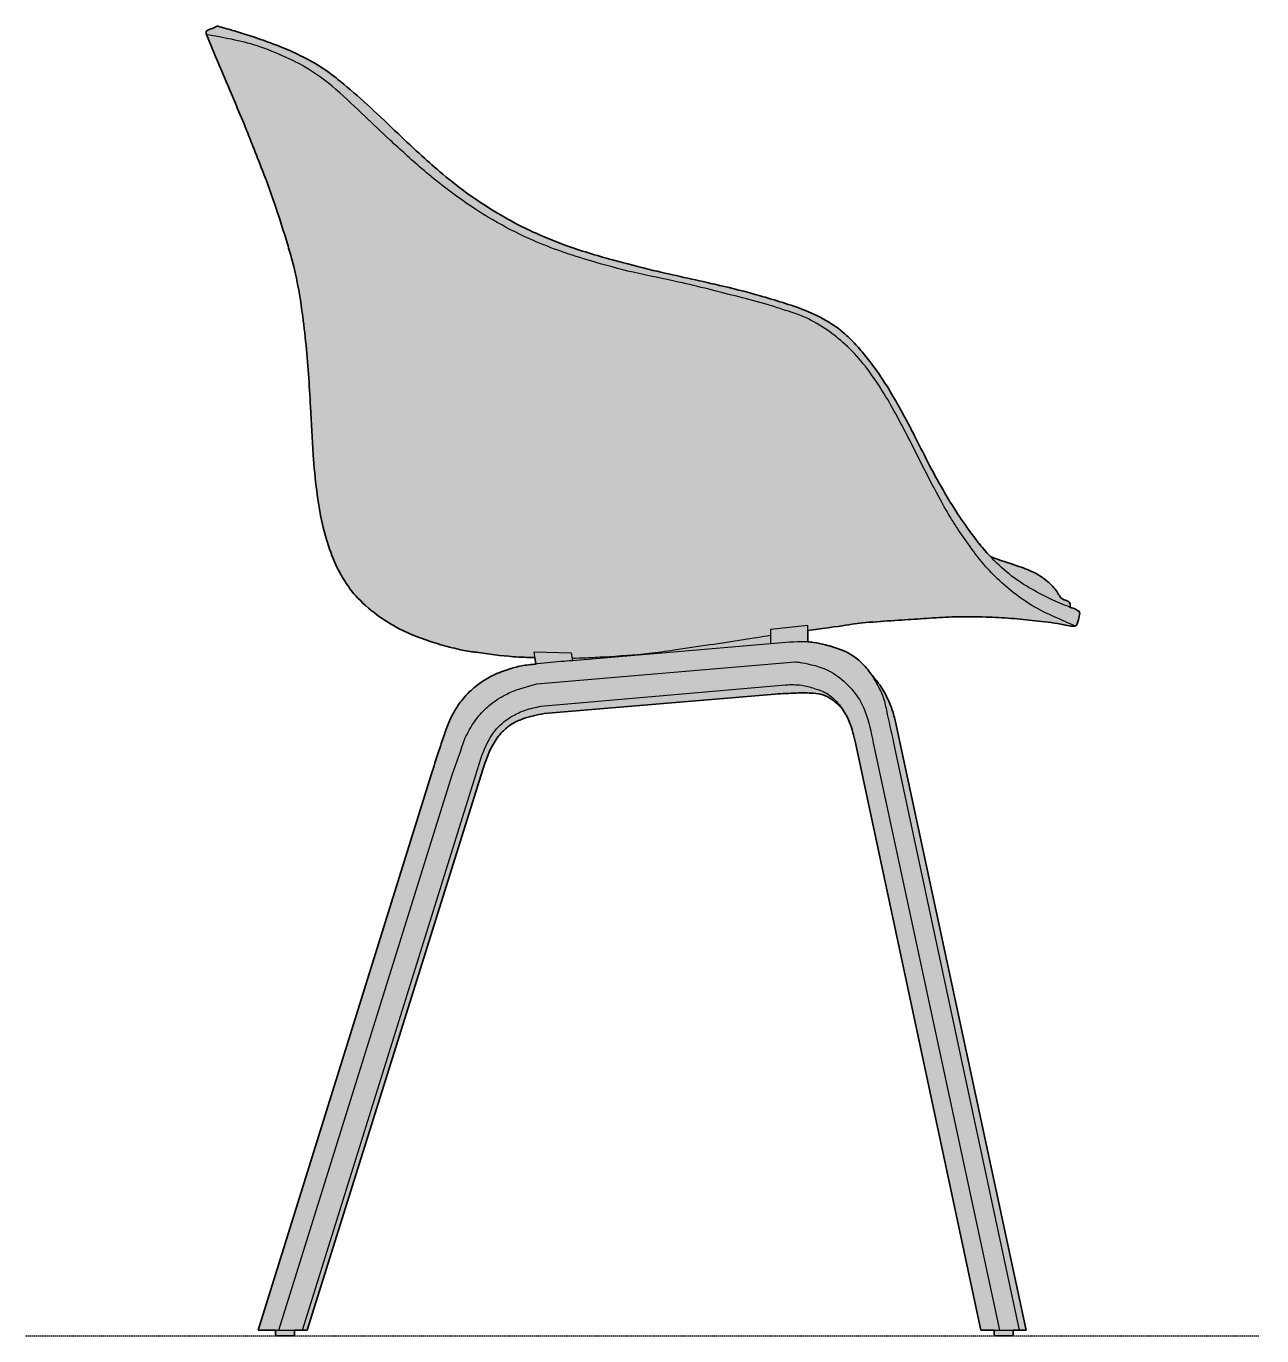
# Model space of a CAD drawing. Header units: millimetres. Extents: x 0 to 1796, y -849 to 729.
# Drawn here: x 1108 to 1796, y 0 to 729 of the extents above; entities that cross this region are included whole.
import ezdxf

# ---------------------------------------------------------------- set-up
doc = ezdxf.new("R2010")
doc.units = ezdxf.units.MM
doc.linetypes.add('Dots', pattern=[1, 0, -1])
doc.layers.add('Blocks', color=7, linetype='Continuous')
doc.layers.add('Blocks$Fill', color=7, linetype='Continuous', true_color=0xffffff)
for name, color, linetype, lineweight, true_color in [('Blocks$Inner', 7, 'Continuous', 25, 0x007f00), ('Blocks$Outline', 7, 'Continuous', 35, 0xff3f3f), ('Groud', 7, 'Dots', 25, 0x243775)]:
    doc.layers.add(name, color=color, linetype=linetype, lineweight=lineweight, true_color=true_color)

# ---------------------------------------------------------------- blocks, each defined once
blk = doc.blocks.new('AAC 222 Dining Chair Side')
at = {"layer": 'Blocks$Fill'}
blk.add_hatch(color=256, dxfattribs=at).paths.add_polyline_path([(106.72, 728.61), (106.61, 728.59), (106.5, 728.58), (106.38, 728.55), (106.27, 728.53), (106.21, 728.51), (106.15, 728.5), (106.09, 728.48), (106.02, 728.46), (105.9, 728.42), (105.78, 728.37), (105.66, 728.33), (105.54, 728.28), (105.3, 728.17), (104.58, 727.82), (104.34, 727.71), (104.14, 727.62), (103.93, 727.54), (102.28, 726.95), (102.07, 726.87), (101.87, 726.78), (101.67, 726.69), (101.57, 726.64), (101.47, 726.59), (101.37, 726.53), (101.27, 726.48), (101.18, 726.42), (101.08, 726.36), (101.01, 726.31), (100.94, 726.27), (100.88, 726.22), (100.81, 726.17), (100.75, 726.12), (100.68, 726.06), (100.62, 726.01), (100.56, 725.95), (100.53, 725.92), (100.51, 725.89), (100.48, 725.86), (100.45, 725.83), (100.43, 725.8), (100.4, 725.77), (100.38, 725.74), (100.35, 725.71), (100.33, 725.68), (100.31, 725.64), (100.29, 725.61), (100.27, 725.57), (100.25, 725.54), (100.23, 725.51), (100.21, 725.47), (100.2, 725.43), (100.19, 725.41), (100.18, 725.39), (100.17, 725.36), (100.16, 725.34), (100.16, 725.32), (100.15, 725.29), (100.14, 725.24), (100.12, 725.2), (100.11, 725.15), (100.1, 725.1), (100.1, 725.05), (100.09, 725), (100.09, 724.95), (100.08, 724.9), (100.08, 724.84), (100.08, 724.79), (100.08, 724.74), (100.08, 724.69), (100.09, 724.64), (100.09, 724.6), (100.1, 724.55), (100.1, 724.51), (100.11, 724.46), (100.12, 724.38), (100.14, 724.29), (100.16, 724.2), (100.18, 724.12), (100.2, 724.03), (100.23, 723.95), (100.27, 723.84), (100.31, 723.73), (100.4, 723.51), (102.96, 717.64), (131.43, 648.34), (135.35, 637.85), (139.04, 627.27), (145.32, 607.48), (147.97, 598.23), (148.8, 594.94), (149.58, 591.64), (150.98, 585.01), (152.18, 578.34), (153.23, 571.63), (154.44, 562.51), (155.46, 553.36), (157.02, 535.11), (159.65, 490.05), (160.48, 480.04), (161.6, 470.05), (162.58, 463.23), (163.15, 459.84), (163.78, 456.46), (164.47, 453.09), (165.24, 449.74), (166.09, 446.4), (167.02, 443.09), (168.16, 439.48), (169.41, 435.91), (170.08, 434.14), (170.79, 432.38), (171.53, 430.64), (172.3, 428.92), (173.45, 426.52), (174.67, 424.17), (175.32, 423.01), (175.98, 421.86), (176.66, 420.72), (177.37, 419.6), (178.03, 418.6), (178.7, 417.61), (179.39, 416.64), (180.11, 415.67), (180.83, 414.73), (181.58, 413.79), (182.34, 412.87), (183.13, 411.96), (184.49, 410.47), (185.89, 409.01), (187.34, 407.59), (188.83, 406.22), (190.35, 404.88), (191.91, 403.59), (193.5, 402.33), (195.12, 401.1), (196.6, 400.03), (198.09, 398.99), (199.61, 397.97), (201.15, 396.99), (202.7, 396.04), (204.28, 395.12), (205.87, 394.23), (207.48, 393.37), (209.87, 392.18), (212.29, 391.06), (214.74, 389.99), (217.21, 388.99), (219.72, 388.05), (222.24, 387.16), (227.32, 385.51), (232.77, 383.94), (238.27, 382.5), (242.56, 381.47), (244.72, 381.03), (245.81, 380.84), (246.89, 380.67), (248.62, 380.45), (250.34, 380.27), (260.73, 378.88), (265.93, 378.29), (271.14, 377.82), (277.08, 377.49), (283.02, 377.29), (283.54, 373.77), (278.51, 373.18), (276.46, 372.88), (275.44, 372.7), (274.43, 372.5), (273.51, 372.29), (272.59, 372.07), (270.77, 371.57), (268.96, 371.02), (265.51, 369.85), (263.86, 369.25), (262.24, 368.6), (261.43, 368.26), (260.63, 367.9), (259.67, 367.44), (258.71, 366.96), (257.77, 366.45), (256.83, 365.93), (255.91, 365.38), (255, 364.82), (254.1, 364.24), (253.21, 363.64), (252.35, 363.04), (251.5, 362.42), (250.67, 361.79), (249.85, 361.14), (249.04, 360.47), (248.24, 359.79), (247.46, 359.1), (246.69, 358.39), (245.69, 357.41), (244.71, 356.4), (243.77, 355.36), (242.86, 354.29), (242.26, 353.53), (241.67, 352.76), (241.1, 351.98), (240.55, 351.18), (240.01, 350.38), (239.48, 349.56), (238.47, 347.91), (237.54, 346.28), (236.66, 344.63), (235.84, 342.95), (235.45, 342.11), (235.08, 341.25), (234.69, 340.3), (234.32, 339.35), (233.61, 337.42), (225.3, 312.11), (129.08, 3.08), (138.66, 3.08), (138.66, 1.08), (138.66, 0.89), (138.66, 0.86), (138.67, 0.83), (138.67, 0.79), (138.68, 0.76), (138.68, 0.73), (138.69, 0.69), (138.7, 0.66), (138.71, 0.63), (138.72, 0.6), (138.74, 0.56), (138.75, 0.53), (138.76, 0.5), (138.78, 0.47), (138.8, 0.44), (138.81, 0.41), (138.83, 0.38), (138.85, 0.35), (138.87, 0.32), (138.89, 0.29), (138.91, 0.26), (138.93, 0.24), (138.96, 0.21), (138.98, 0.19), (139.01, 0.16), (139.03, 0.14), (139.06, 0.12), (139.08, 0.09), (139.11, 0.07), (139.14, 0.05), (139.17, 0.04), (139.19, 0.02), (139.22, 0), (148.56, 0), (148.59, 0.01), (148.62, 0.02), (148.65, 0.03), (148.68, 0.05), (148.7, 0.05), (148.72, 0.06), (148.73, 0.07), (148.75, 0.08), (148.76, 0.08), (148.78, 0.09), (148.79, 0.1), (148.81, 0.11), (148.82, 0.12), (148.84, 0.13), (148.85, 0.14), (148.86, 0.15), (148.88, 0.16), (148.89, 0.17), (148.91, 0.18), (148.92, 0.19), (148.93, 0.21), (148.95, 0.22), (148.96, 0.23), (148.97, 0.24), (148.98, 0.26), (149, 0.27), (149.01, 0.28), (149.02, 0.29), (149.03, 0.31), (149.04, 0.32), (149.06, 0.34), (149.07, 0.35), (149.08, 0.36), (149.09, 0.38), (149.1, 0.39), (149.11, 0.41), (149.12, 0.42), (149.13, 0.44), (149.13, 0.45), (149.14, 0.47), (149.15, 0.48), (149.16, 0.5), (149.17, 0.52), (149.17, 0.53), (149.18, 0.55), (149.19, 0.56), (149.19, 0.58), (149.2, 0.6), (149.21, 0.61), (149.21, 0.63), (149.22, 0.64), (149.22, 0.66), (149.23, 0.69), (149.24, 0.73), (149.25, 0.76), (149.25, 0.79), (149.25, 1.08), (149.25, 3.08), (156.25, 3.08), (253.15, 312.11), (255.4, 319.04), (256.22, 321.32), (256.99, 323.28), (257.39, 324.26), (257.82, 325.22), (258.26, 326.18), (258.72, 327.13), (259.2, 328.07), (259.71, 328.99), (260.26, 329.93), (260.83, 330.86), (261.43, 331.77), (262.06, 332.66), (262.72, 333.53), (263.4, 334.38), (264.12, 335.2), (264.48, 335.6), (264.86, 336), (265.44, 336.59), (266.04, 337.16), (266.66, 337.72), (267.29, 338.25), (267.94, 338.77), (268.6, 339.27), (269.28, 339.75), (269.97, 340.2), (270.72, 340.66), (271.49, 341.1), (272.28, 341.51), (273.07, 341.9), (273.88, 342.26), (274.69, 342.61), (275.52, 342.93), (276.35, 343.24), (277.79, 343.73), (279.25, 344.16), (280.72, 344.56), (282.2, 344.93), (285.18, 345.59), (288.17, 346.19), (416.74, 357), (422.63, 357.36), (428.52, 357.62), (430.9, 357.66), (433.27, 357.66), (435.65, 357.6), (438.04, 357.46), (439.35, 357.35), (440, 357.27), (440.65, 357.18), (441.3, 357.07), (441.62, 357.01), (441.93, 356.94), (442.25, 356.87), (442.57, 356.79), (442.88, 356.7), (443.19, 356.61), (443.55, 356.49), (443.91, 356.36), (444.27, 356.23), (444.62, 356.08), (444.96, 355.92), (445.31, 355.76), (445.65, 355.59), (445.99, 355.41), (446.32, 355.23), (446.65, 355.03), (446.98, 354.84), (447.31, 354.63), (447.94, 354.2), (448.56, 353.76), (448.95, 353.47), (449.32, 353.18), (450.06, 352.57), (450.77, 351.95), (451.47, 351.3), (452.15, 350.64), (452.82, 349.97), (454.13, 348.58), (454.7, 347.71), (455.26, 346.82), (455.79, 345.93), (456.3, 345.02), (456.78, 344.1), (457.23, 343.17), (457.66, 342.23), (458.06, 341.28), (458.33, 340.59), (458.59, 339.91), (459.06, 338.52), (459.49, 337.12), (459.89, 335.7), (460.6, 332.83), (461.26, 329.94), (531.14, 3.08), (538.53, 3.08), (538.53, 1.08), (538.53, 0.89), (538.53, 0.86), (538.54, 0.83), (538.54, 0.79), (538.55, 0.76), (538.56, 0.73), (538.57, 0.69), (538.58, 0.66), (538.59, 0.63), (538.6, 0.6), (538.61, 0.56), (538.62, 0.53), (538.64, 0.5), (538.65, 0.47), (538.67, 0.44), (538.69, 0.41), (538.7, 0.38), (538.72, 0.35), (538.74, 0.32), (538.76, 0.29), (538.79, 0.26), (538.81, 0.24), (538.83, 0.21), (538.85, 0.19), (538.88, 0.16), (538.9, 0.14), (538.93, 0.12), (538.96, 0.09), (538.98, 0.07), (539.01, 0.05), (539.04, 0.04), (539.07, 0.02), (539.09, 0), (548.43, 0), (548.46, 0.01), (548.5, 0.02), (548.53, 0.03), (548.56, 0.05), (548.57, 0.05), (548.59, 0.06), (548.6, 0.07), (548.62, 0.08), (548.63, 0.08), (548.65, 0.09), (548.66, 0.1), (548.68, 0.11), (548.69, 0.12), (548.71, 0.13), (548.72, 0.14), (548.74, 0.15), (548.75, 0.16), (548.77, 0.17), (548.78, 0.18), (548.79, 0.19), (548.81, 0.21), (548.82, 0.22), (548.83, 0.23), (548.85, 0.24), (548.86, 0.26), (548.87, 0.27), (548.88, 0.28), (548.89, 0.29), (548.91, 0.31), (548.92, 0.32), (548.93, 0.34), (548.94, 0.35), (548.95, 0.36), (548.96, 0.38), (548.97, 0.39), (548.98, 0.41), (548.99, 0.42), (549, 0.44), (549.01, 0.45), (549.02, 0.47), (549.02, 0.48), (549.03, 0.5), (549.04, 0.52), (549.05, 0.53), (549.05, 0.55), (549.06, 0.56), (549.07, 0.58), (549.07, 0.6), (549.08, 0.61), (549.08, 0.63), (549.09, 0.64), (549.1, 0.66), (549.1, 0.69), (549.11, 0.73), (549.12, 0.76), (549.12, 0.79), (549.12, 1.08), (549.12, 3.08), (556.2, 3.08), (484.14, 338.93), (483.39, 342.37), (482.98, 344.08), (482.52, 345.78), (482.24, 346.71), (481.94, 347.64), (481.62, 348.56), (481.29, 349.48), (480.57, 351.3), (479.81, 353.1), (478.84, 355.2), (478.33, 356.23), (477.8, 357.26), (477.24, 358.27), (476.67, 359.27), (476.07, 360.25), (475.44, 361.22), (474.81, 362.12), (474.17, 363), (472.83, 364.74), (470.01, 368.12), (469.41, 368.99), (468.78, 369.84), (468.13, 370.67), (467.46, 371.48), (466.77, 372.28), (466.05, 373.06), (465.32, 373.82), (464.56, 374.56), (463.88, 375.19), (463.18, 375.81), (462.47, 376.4), (461.74, 376.98), (460.99, 377.54), (460.23, 378.07), (459.46, 378.59), (458.67, 379.08), (458.04, 379.45), (457.4, 379.81), (456.75, 380.15), (456.09, 380.48), (455.43, 380.8), (454.76, 381.1), (454.09, 381.39), (453.41, 381.67), (452.35, 382.08), (451.27, 382.47), (450.19, 382.83), (449.1, 383.17), (446.91, 383.8), (443.02, 384.81), (441.34, 385.21), (440.5, 385.38), (439.65, 385.55), (438.8, 385.69), (437.95, 385.81), (437.17, 385.9), (436.38, 385.98), (435.59, 386.03), (434.8, 386.08), (434.8, 392.44), (463.81, 396.45), (467.13, 396.79), (471.17, 397.12), (471.17, 397.12), (500.89, 399.13), (514.95, 399.97), (519.7, 400.07), (524.46, 400.07), (533.99, 399.85), (540.92, 399.58), (547.84, 399.13), (561.29, 397.75), (570.23, 396.78), (572.01, 396.53), (573.78, 396.23), (575.53, 395.89), (578.28, 395.29), (579.2, 395.11), (579.67, 395.04), (580.13, 394.97), (580.6, 394.91), (581.07, 394.86), (581.54, 394.82), (582.02, 394.8), (582.5, 394.8), (582.74, 394.8), (582.98, 394.81), (583.11, 394.82), (583.23, 394.83), (583.3, 394.83), (583.36, 394.84), (583.42, 394.85), (583.45, 394.86), (583.48, 394.86), (583.51, 394.87), (583.54, 394.88), (583.57, 394.88), (583.59, 394.89), (583.62, 394.9), (583.65, 394.91), (583.68, 394.92), (583.7, 394.93), (583.72, 394.94), (583.74, 394.95), (583.76, 394.96), (583.78, 394.97), (583.8, 394.98), (583.82, 394.99), (583.84, 395), (583.86, 395.01), (583.88, 395.03), (583.9, 395.04), (583.92, 395.05), (583.94, 395.06), (583.97, 395.09), (584.01, 395.12), (584.04, 395.15), (584.08, 395.18), (584.11, 395.21), (584.14, 395.25), (584.17, 395.28), (584.2, 395.32), (584.23, 395.35), (584.26, 395.39), (584.29, 395.43), (584.32, 395.47), (584.35, 395.51), (584.38, 395.55), (584.43, 395.63), (584.48, 395.72), (584.53, 395.8), (584.58, 395.89), (584.66, 396.07), (584.73, 396.21), (584.79, 396.34), (584.84, 396.48), (584.9, 396.62), (584.95, 396.75), (585, 396.89), (585.09, 397.16), (585.17, 397.44), (585.24, 397.71), (585.3, 397.98), (585.36, 398.26), (585.69, 399.9), (585.81, 400.45), (585.93, 400.96), (585.97, 401.13), (586, 401.31), (586.01, 401.39), (586.02, 401.48), (586.03, 401.57), (586.04, 401.66), (586.04, 401.74), (586.05, 401.83), (586.05, 401.89), (586.04, 401.94), (586.04, 402), (586.04, 402.05), (586.03, 402.11), (586.02, 402.16), (586.02, 402.21), (586.01, 402.27), (585.99, 402.32), (585.98, 402.37), (585.97, 402.43), (585.96, 402.45), (585.95, 402.48), (585.94, 402.5), (585.93, 402.53), (585.92, 402.55), (585.91, 402.58), (585.9, 402.6), (585.89, 402.63), (585.88, 402.65), (585.87, 402.67), (585.85, 402.7), (585.84, 402.73), (585.82, 402.75), (585.8, 402.78), (585.78, 402.81), (585.77, 402.83), (585.75, 402.86), (585.73, 402.88), (585.71, 402.91), (585.69, 402.93), (585.67, 402.95), (585.64, 402.98), (585.6, 403.02), (585.55, 403.07), (585.51, 403.11), (585.46, 403.15), (585.41, 403.2), (585.36, 403.24), (585.25, 403.32), (585.15, 403.39), (584.93, 403.54), (584.71, 403.68), (584.49, 403.81), (584.26, 403.93), (584.03, 404.05), (583.8, 404.16), (583.57, 404.27), (583.34, 404.37), (582.87, 404.56), (580.48, 405.44), (580.51, 405.48), (580.55, 405.52), (580.58, 405.56), (580.61, 405.61), (580.64, 405.65), (580.66, 405.68), (580.67, 405.7), (580.68, 405.72), (580.7, 405.75), (580.71, 405.77), (580.72, 405.8), (580.74, 405.83), (580.75, 405.86), (580.76, 405.9), (580.78, 405.93), (580.79, 405.97), (580.8, 406.01), (580.81, 406.04), (580.81, 406.08), (580.82, 406.12), (580.83, 406.15), (580.83, 406.19), (580.84, 406.23), (580.84, 406.27), (580.84, 406.31), (580.85, 406.35), (580.85, 406.39), (580.85, 406.43), (580.85, 406.46), (580.84, 406.5), (580.84, 406.54), (580.84, 406.62), (580.83, 406.7), (580.82, 406.78), (580.8, 406.86), (580.79, 406.94), (580.77, 407.02), (580.75, 407.1), (580.72, 407.18), (580.7, 407.26), (580.67, 407.33), (580.64, 407.41), (580.61, 407.48), (580.58, 407.56), (580.54, 407.63), (580.5, 407.7), (580.46, 407.77), (580.42, 407.84), (580.38, 407.91), (580.33, 407.97), (580.28, 408.04), (580.23, 408.1), (580.18, 408.16), (580.15, 408.19), (580.12, 408.23), (580.09, 408.26), (580.05, 408.29), (579.99, 408.35), (579.92, 408.41), (579.85, 408.47), (579.77, 408.53), (579.7, 408.58), (579.62, 408.64), (579.54, 408.69), (579.46, 408.74), (579.38, 408.78), (579.3, 408.83), (579.21, 408.87), (579.13, 408.91), (578.96, 408.99), (578.77, 409.07), (578.58, 409.15), (577.24, 409.62), (577.05, 409.69), (576.87, 409.77), (576.78, 409.81), (576.69, 409.85), (576.6, 409.89), (576.52, 409.94), (576.43, 409.99), (576.35, 410.04), (576.27, 410.09), (576.19, 410.14), (576.11, 410.2), (576.03, 410.26), (575.98, 410.31), (575.93, 410.35), (575.87, 410.4), (575.82, 410.45), (575.77, 410.5), (575.72, 410.55), (575.62, 410.66), (575.53, 410.77), (575.43, 410.88), (575.34, 410.99), (575.13, 411.27), (575.02, 411.44), (574.79, 411.78), (573.51, 413.84), (573.23, 414.26), (572.95, 414.66), (572.65, 415.06), (572.35, 415.46), (572.03, 415.85), (571.71, 416.23), (571.38, 416.6), (571.04, 416.97), (570.69, 417.33), (570.34, 417.69), (569.61, 418.39), (568.87, 419.06), (568.1, 419.71), (567.2, 420.44), (566.27, 421.15), (565.33, 421.82), (564.38, 422.47), (563.4, 423.09), (562.41, 423.68), (561.4, 424.24), (560.38, 424.77), (559.25, 425.31), (558.11, 425.82), (556.96, 426.3), (555.8, 426.76), (553.45, 427.62), (536.43, 433.5), (534.61, 435.47), (532.83, 437.48), (531.1, 439.53), (529.42, 441.62), (526.32, 445.73), (523.32, 449.91), (519.19, 455.87), (515.22, 461.94), (512.6, 466.23), (510.06, 470.57), (505.72, 478.3), (488.9, 510.77), (485.58, 516.82), (482.15, 522.81), (479.98, 526.45), (477.75, 530.05), (475.44, 533.6), (473.04, 537.09), (470.12, 541.05), (467.09, 544.91), (464.37, 548.19), (461.55, 551.38), (459.87, 553.17), (458.14, 554.92), (457.26, 555.78), (456.36, 556.61), (455.44, 557.43), (454.51, 558.23), (453.2, 559.3), (451.86, 560.33), (450.5, 561.32), (449.11, 562.28), (447.69, 563.2), (446.25, 564.09), (444.8, 564.95), (443.32, 565.78), (441.73, 566.63), (440.11, 567.45), (438.48, 568.23), (436.84, 568.99), (433.51, 570.41), (430.15, 571.72), (427.07, 572.82), (423.97, 573.86), (417.74, 575.81), (404.5, 579.69), (393.8, 582.48), (337.45, 595.58), (326.1, 598.6), (312.8, 602.46), (306.21, 604.58), (299.67, 606.86), (294.09, 608.98), (288.56, 611.23), (282, 614.1), (278.75, 615.61), (275.54, 617.19), (271.7, 619.19), (267.9, 621.28), (264.14, 623.45), (256.55, 628.1), (252.72, 630.59), (248.94, 633.14), (245.22, 635.78), (241.32, 638.67), (237.48, 641.65), (229.97, 647.81), (224.31, 652.72), (218.74, 657.73), (189.6, 685.09), (182.28, 691.58), (174.78, 697.87), (169.93, 701.71), (167.44, 703.54), (166.18, 704.43), (164.9, 705.29), (163.58, 706.14), (162.24, 706.97), (159.53, 708.56), (156.77, 710.07), (153.98, 711.52), (151.23, 712.88), (148.46, 714.19), (145.67, 715.45), (142.86, 716.65), (139.37, 718.03), (135.86, 719.34), (128.79, 721.82), (119.14, 724.99)], flags=0)
at = {"layer": 'Blocks$Inner'}
for points in [[(434.8, 386.08), (434.8, 395.16), (414.08, 392.95), (414.08, 384.93)], [(283.54, 373.77), (282.55, 380.53), (303.15, 380.02), (303.88, 375.6)], [(414.08, 384.93), (303.96, 375.61)], [(284.06, 362.74), (427.71, 375.03)], [(286.38, 350.28), (422.36, 362.23)], [(288.17, 346.19), (416.74, 357)], [(461.26, 329.94), (531.14, 3.08), (556.2, 3.08), (484.14, 338.93)], [(471.14, 329.94), (541.4, 3.08)], [(552.6, 3.08), (482.76, 329.94)], [(225.3, 312.11), (129.08, 3.08), (156.25, 3.08), (253.15, 312.11)], [(140.49, 3.08), (237.04, 312.11)], [(153.68, 3.08), (250.16, 312.11)], [(138.66, 1.08), (138.66, 3.08)], [(139.22, 0), (148.56, 0)], [(149.25, 3.08), (149.25, 1.08)], [(538.53, 1.08), (538.53, 3.08)], [(539.09, 0), (548.43, 0)], [(549.12, 3.08), (549.12, 1.08)]]:
    blk.add_lwpolyline(points, dxfattribs=at)
for centre, radius, start, end in [((139.8, 0.99), 1.14, 184.71193, 239.7607), ((148.29, 0.94), 0.975, 286.20039, 351.48145), ((539.67, 0.99), 1.14, 184.71193, 239.7607), ((548.16, 0.94), 0.975, 286.20039, 351.48145)]:
    blk.add_arc(centre, radius, start, end, dxfattribs=at)
for points, knots in [([(106.72, 728.61), (106.57, 728.59), (105.73, 728.45), (103.95, 727.36), (101.68, 726.94), (100.14, 725.64), (100.01, 724.34), (102.05, 719.95), (107.47, 706.59), (114.89, 689.12), (122.01, 672.45), (126.66, 660.35), (132.47, 645.96), (139, 627.83), (144.29, 611.05), (149.69, 592.66), (153.05, 574.53), (156.28, 547.34), (158.1, 520.1), (159.3, 492.27), (161.59, 467.57), (165.32, 446.9), (171.4, 430.17), (176.96, 419.75), (184.28, 410.03), (194.45, 401.08), (209.21, 391.81), (224.08, 386.25), (237.43, 382.66), (245.12, 380.81), (249.19, 380.38), (250.34, 380.27)], [725.892898, 725.892898, 725.892898, 725.892898, 726.350719, 728.448394, 731.979736, 733.257952, 734.057508, 735.69186, 747.519341, 777.691317, 792.398492, 801.941741, 816.55263, 838.956343, 859.715034, 869.344892, 896.452621, 914.859659, 951.499701, 978.313729, 998.410662, 1025.904717, 1041.032837, 1051.639606, 1061.199782, 1077.381297, 1091.958319, 1113.300913, 1124.653551, 1133.474007, 1136.947802, 1136.947802, 1136.947802, 1136.947802]), ([(434.8, 392.44), (459.3, 395.53), (459.04, 396.24), (471.17, 397.12), (476.49, 397.51), (486.39, 398.22), (500.99, 399.1), (516.59, 400.29), (532.26, 399.96), (547.74, 399.33), (561.55, 397.63), (573.38, 396.67), (580.63, 394.63), (584, 394.88), (585.32, 397.04), (585.49, 399.44), (586.13, 401.64), (585.94, 402.78), (584.32, 404.09), (579.2, 405.8), (571.47, 409.1), (561.31, 414.16), (550.47, 420.52), (539.45, 429.96), (530.36, 440.07), (522.48, 451.04), (515.89, 460.61), (508.72, 472.75), (501.59, 485.78), (494.94, 499.38), (488.49, 511.63), (481.73, 523.77), (474.58, 535.27), (467.42, 544.62), (461.35, 551.78), (453.83, 559.32), (443.22, 566.28), (430.67, 571.8), (417.51, 575.91), (401.87, 580.57), (378.86, 586.14), (352.55, 591.66), (324.71, 598.81), (304.52, 604.84), (287.79, 611.44), (274.53, 617.43), (260.06, 625.68), (244.73, 635.77), (231, 646.74), (217.73, 658.54), (204.42, 671.14), (190.09, 684.88), (176.73, 696.45), (165.02, 705.61), (154.13, 711.59), (142.1, 717.2), (130.32, 721.33), (119.53, 724.95), (112.12, 727.04), (107.98, 728.24), (106.72, 728.61)], [-34.692722, -34.692722, -34.692722, -34.692722, 1.769875, 1.769875, 1.769875, 17.779754, 31.559428, 45.643026, 64.688495, 78.552679, 92.081, 106.440756, 113.968475, 114.699351, 116.190672, 120.717658, 122.118645, 122.977896, 123.996885, 128.075771, 139.208048, 149.138339, 162.134277, 176.7867, 192.492527, 202.788196, 217.286434, 227.347041, 245.074261, 261.816566, 272.77977, 286.575933, 303.516283, 313.34631, 321.859885, 331.687842, 345.181363, 359.636742, 372.700083, 386.495001, 408.604966, 443.6756, 467.147077, 494.84254, 506.782053, 521.097726, 538.438841, 556.691231, 576.107697, 591.092819, 609.969929, 631.068523, 650.63938, 662.997239, 675.567585, 687.814569, 702.8046, 712.956554, 721.955326, 725.892898, 725.892898, 725.892898, 725.892898]), ([(583.48, 394.86), (581.65, 395.71), (575.79, 398.38), (565.37, 402.76), (553.45, 409.9), (542.82, 418.61), (533.22, 428.17), (525.23, 438.72), (518.9, 447.83), (512.09, 458.62), (503.23, 474.81), (491.65, 498.15), (479.29, 521.71), (467.13, 539.61), (456.31, 551.42), (445.45, 559.95), (433.89, 566.95), (422.45, 570.45), (410.17, 574.54), (390.73, 579.37), (365.64, 586), (338.52, 591.22), (310.76, 598.64), (278.28, 609.67), (246.8, 627.76), (221.19, 647.96), (203.43, 664.27), (187.74, 678.95), (172.97, 693.51), (157.54, 705.07), (143.29, 711.93), (129.65, 717.78), (114.41, 721.4), (104.92, 723.13), (100.23, 723.95)], [2.145617, 2.145617, 2.145617, 2.145617, 8.199456, 21.443423, 36.037683, 49.696227, 62.578864, 76.604789, 89.319537, 95.854673, 114.852038, 144.64287, 174.062647, 194.582946, 209.391236, 221.892863, 235.937089, 249.495168, 257.72539, 274.713382, 309.442958, 335.607871, 359.733627, 393.542357, 438.373032, 467.746227, 491.293158, 510.653708, 532.282232, 553.246232, 564.765618, 582.771602, 597.410786, 611.695096, 611.695096, 611.695096, 611.695096]), ([(580.48, 405.44), (580.58, 405.55), (580.9, 405.99), (580.85, 407.08), (580.23, 408.29), (578.48, 409.36), (576.44, 409.67), (574.78, 411.65), (572.85, 415.28), (567.95, 420.23), (560.32, 425.24), (551.09, 428.48), (543.01, 431.08), (538.16, 432.86), (536.43, 433.5)], [0.321702, 0.321702, 0.321702, 0.321702, 0.760748, 1.982546, 3.26847, 4.74854, 7.935667, 9.084503, 12.330987, 20.312363, 29.542363, 39.54227, 49.504834, 55.042775, 55.042775, 55.042775, 55.042775]), ([(303.64, 377.06), (306.3, 377.09), (312.31, 377.23), (326.6, 378.12), (342.88, 379.1), (362.36, 381.86), (379.85, 384.45), (397.78, 387.17), (409.04, 389.01), (414.08, 389.79)], [53.446436, 53.446436, 53.446436, 53.446436, 61.428066, 71.499881, 96.371885, 110.331307, 130.502287, 149.430667, 164.729976, 164.729976, 164.729976, 164.729976]), ([(250.34, 380.27), (257.26, 379.31), (268.11, 377.79), (279.06, 377.39), (283.02, 377.29)], [1136.947802, 1136.947802, 1136.947802, 1136.947802, 1157.889431, 1169.782816, 1169.782816, 1169.782816, 1169.782816]), ([(482.76, 329.94), (481.39, 335.94), (479.41, 344.56), (477.11, 355.71), (473.59, 362.25), (469.86, 368.73), (465, 374.53), (459.23, 379), (452.47, 382.28), (445.43, 384.24), (438.03, 386.05), (427.72, 386.27), (419.78, 385.49), (414.08, 384.93)], [0, 0, 0, 0, 18.508063, 26.579573, 33.929442, 40.592098, 49.026036, 56.451608, 62.313295, 71.446393, 78.33498, 85.082579, 102.253499, 102.253499, 102.253499, 102.253499]), ([(303.96, 375.61), (301.76, 375.45), (294.63, 374.93), (284.8, 373.91), (274.62, 372.79), (267.32, 370.54), (260.07, 367.89), (253.14, 363.84), (247.25, 359.14), (242.27, 353.85), (238.4, 348.06), (234.78, 341.11), (232.29, 333.4), (228.94, 323.73), (226.69, 316.56), (225.3, 312.11)], [103.253499, 103.253499, 103.253499, 103.253499, 109.885043, 124.679625, 132.961303, 140.511793, 147.517871, 156.076867, 164.448776, 170.056841, 177.802106, 185.274689, 193.48707, 202.039733, 216.012295, 216.012295, 216.012295, 216.012295]), ([(427.71, 375.03), (428.26, 374.97), (429.21, 374.88), (430.16, 374.74), (430.57, 374.68)], [75.683506, 75.683506, 75.683506, 75.683506, 77.330597, 78.567382, 78.567382, 78.567382, 78.567382]), ([(430.57, 374.68), (430.57, 374.68), (443.46, 372.56), (454.27, 365.24), (462.16, 356.99), (468.29, 344.95), (470.03, 335.79), (471.14, 329.94)], [78.567382, 78.567382, 78.567382, 78.567382, 92.46396, 103.734503, 116.026669, 126.084346, 143.839944, 143.839944, 143.839944, 143.839944]), ([(484.14, 338.93), (483.66, 341.23), (482.63, 346.08), (479.76, 353.59), (475.8, 361.29), (471.91, 365.88), (470.01, 368.12)], [117.690912, 117.690912, 117.690912, 117.690912, 124.728573, 132.531831, 141.751384, 150.535074, 150.535074, 150.535074, 150.535074]), ([(244.19, 332.68), (245.81, 335.75), (249, 341.8), (255.4, 349.18), (262.25, 354.39), (271.54, 359.35), (278.94, 361.35), (284.06, 362.74)], [22.778959, 22.778959, 22.778959, 22.778959, 33.164692, 43.234095, 51.780179, 58.860719, 74.683506, 74.683506, 74.683506, 74.683506]), ([(416.74, 357), (420.67, 357.25), (427.76, 357.71), (436.59, 357.7), (443.57, 356.89), (449.18, 353.68), (452.41, 350.45), (454.13, 348.58)], [272.70905, 272.70905, 272.70905, 272.70905, 284.503127, 294.026507, 299.249857, 305.330302, 312.932427, 312.932427, 312.932427, 312.932427]), ([(422.36, 362.23), (425.37, 362.31), (430.85, 362.46), (438.75, 360.14), (446.93, 357.32), (453.46, 350.15), (458.79, 340.94), (460.39, 333.8), (461.26, 329.94)], [58.400238, 58.400238, 58.400238, 58.400238, 67.340789, 74.713077, 83.006035, 92.876648, 102.917865, 114.690912, 114.690912, 114.690912, 114.690912]), ([(250.16, 312.11), (251.56, 316.89), (254.38, 326.47), (261.05, 338.41), (270, 344.78), (277.97, 348.59), (283.43, 349.69), (286.38, 350.28)], [1, 1, 1, 1, 15.953766, 31.044216, 40.761842, 48.419779, 57.400238, 57.400238, 57.400238, 57.400238]), ([(253.15, 312.11), (254.12, 315.2), (255.92, 320.97), (259.48, 329.21), (264.14, 335.72), (269.93, 340.54), (277.86, 344.14), (284.18, 345.4), (288.17, 346.19)], [219.012295, 219.012295, 219.012295, 219.012295, 228.715599, 237.143596, 245.841548, 252.454398, 259.519594, 271.70905, 271.70905, 271.70905, 271.70905])]:
    blk.add_open_spline(points, degree=3, knots=knots, dxfattribs=at)
blk.add_open_spline([(237.04, 312.11), (239.43, 318.97), (241.81, 325.83), (244.19, 332.68)], degree=3, dxfattribs=at)
at = {"layer": 'Blocks$Outline'}
for points in [[(434.8, 386.08), (434.8, 392.44)], [(283.02, 377.29), (283.54, 373.77)], [(288.17, 346.19), (416.74, 357)], [(556.2, 3.08), (484.14, 338.93)], [(461.26, 329.94), (531.14, 3.08)], [(225.3, 312.11), (129.08, 3.08)], [(156.25, 3.08), (253.15, 312.11)], [(129.08, 3.08), (138.66, 3.08)], [(138.66, 3.08), (138.66, 1.08)], [(138.66, 1.08), (138.66, 0.89)], [(139.22, 0), (148.56, 0)], [(149.25, 1.08), (149.25, 3.08)], [(149.25, 3.08), (156.25, 3.08)], [(149.25, 0.79), (149.25, 1.08)], [(531.14, 3.08), (538.53, 3.08)], [(538.53, 3.08), (538.53, 1.08)], [(538.53, 1.08), (538.53, 0.89)], [(539.09, 0), (548.43, 0)], [(549.12, 1.08), (549.12, 3.08)], [(549.12, 3.08), (556.2, 3.08)], [(549.12, 0.79), (549.12, 1.08)]]:
    blk.add_lwpolyline(points, dxfattribs=at)
for points, knots in [([(106.72, 728.61), (106.57, 728.59), (105.73, 728.45), (103.95, 727.36), (101.68, 726.94), (100.14, 725.64), (100.04, 724.66), (100.23, 723.87), (102.13, 719.73), (107.47, 706.59), (114.89, 689.12), (122.01, 672.45), (126.66, 660.35), (132.47, 645.96), (139, 627.83), (144.29, 611.05), (149.69, 592.66), (153.05, 574.53), (156.28, 547.34), (158.1, 520.1), (159.3, 492.27), (161.59, 467.57), (165.32, 446.9), (171.4, 430.17), (176.96, 419.75), (184.28, 410.03), (194.45, 401.08), (209.21, 391.81), (224.08, 386.25), (237.43, 382.66), (245.12, 380.81), (249.19, 380.38), (250.34, 380.27)], [0.71354, 0.71354, 0.71354, 0.71354, 1.17136, 3.269036, 6.800378, 8.078593, 8.87815, 9.591002, 10.512502, 22.339983, 52.511958, 67.219133, 76.762383, 91.373272, 113.776984, 134.535675, 144.165534, 171.273262, 189.6803, 226.320343, 253.134371, 273.231304, 300.725358, 315.853479, 326.460247, 336.020424, 352.201939, 366.77896, 388.121554, 399.474193, 408.294649, 411.768443, 411.768443, 411.768443, 411.768443]), ([(536.43, 433.5), (533.97, 436.1), (529.39, 441.42), (522.48, 451.04), (515.89, 460.61), (508.72, 472.75), (501.59, 485.78), (494.94, 499.38), (488.49, 511.63), (481.73, 523.77), (474.58, 535.27), (467.42, 544.62), (461.35, 551.78), (453.83, 559.32), (443.22, 566.28), (430.67, 571.8), (417.51, 575.91), (401.87, 580.57), (378.86, 586.14), (352.55, 591.66), (324.71, 598.81), (304.52, 604.84), (287.79, 611.44), (274.53, 617.43), (260.06, 625.68), (244.73, 635.77), (231, 646.74), (217.73, 658.54), (204.42, 671.14), (190.09, 684.88), (176.73, 696.45), (165.02, 705.61), (154.13, 711.59), (142.1, 717.2), (130.32, 721.33), (119.53, 724.95), (112.12, 727.04), (107.98, 728.24), (106.72, 728.61)], [181.770151, 181.770151, 181.770151, 181.770151, 192.492527, 202.788196, 217.286434, 227.347041, 245.074261, 261.816566, 272.77977, 286.575933, 303.516283, 313.34631, 321.859885, 331.687842, 345.181363, 359.636742, 372.700083, 386.495001, 408.604966, 443.6756, 467.147077, 494.84254, 506.782053, 521.097726, 538.438841, 556.691231, 576.107697, 591.092819, 609.969929, 631.068523, 650.63938, 662.997239, 675.567585, 687.814569, 702.8046, 712.956554, 721.955326, 725.892898, 725.892898, 725.892898, 725.892898]), ([(580.48, 405.44), (580.58, 405.55), (580.9, 405.99), (580.85, 407.08), (580.23, 408.29), (578.48, 409.36), (576.44, 409.67), (574.78, 411.65), (572.85, 415.28), (567.95, 420.23), (560.32, 425.24), (551.09, 428.48), (543.01, 431.08), (538.16, 432.86), (536.43, 433.5)], [0.321702, 0.321702, 0.321702, 0.321702, 0.760748, 1.982546, 3.26847, 4.74854, 7.935667, 9.084503, 12.330987, 20.312363, 29.542363, 39.54227, 49.504834, 55.042775, 55.042775, 55.042775, 55.042775]), ([(434.8, 392.44), (459.3, 395.53), (459.04, 396.24), (471.17, 397.12), (471.17, 397.12), (471.17, 397.12), (471.17, 397.12), (476.49, 397.51), (486.39, 398.22), (500.99, 399.1), (516.59, 400.29), (532.26, 399.96), (547.74, 399.33), (561.55, 397.63), (573.38, 396.67), (580.55, 394.65), (583.4, 394.84), (584.1, 395.04), (585.32, 397.04), (585.49, 399.44), (586.13, 401.64), (585.94, 402.78), (584.32, 404.09), (582.39, 404.74), (580.8, 405.32), (580.48, 405.44)], [-34.692722, -34.692722, -34.692722, -34.692722, 1.7698, 1.7698, 1.7698, 1.769875, 1.769875, 1.769875, 17.779754, 31.559428, 45.643026, 64.688495, 78.552679, 92.081, 106.440756, 113.968475, 114.458323, 114.699351, 116.190672, 120.717658, 122.118645, 122.977896, 123.996885, 128.075771, 129.093673, 129.093673, 129.093673, 129.093673]), ([(250.34, 380.27), (257.26, 379.31), (268.11, 377.79), (279.06, 377.39), (283.02, 377.29)], [0, 0, 0, 0, 20.941629, 32.835014, 32.835014, 32.835014, 32.835014]), ([(470.01, 368.12), (468.43, 370.44), (465, 374.53), (459.23, 379), (452.47, 382.28), (445.43, 384.24), (439.2, 385.77), (435.85, 386.03), (434.8, 386.08)], [40.592098, 40.592098, 40.592098, 40.592098, 49.026036, 56.451608, 62.313295, 71.446393, 78.33498, 81.50594, 81.50594, 81.50594, 81.50594]), ([(283.54, 373.77), (283.23, 373.73), (280.18, 373.4), (274.62, 372.79), (267.32, 370.54), (260.07, 367.89), (253.14, 363.84), (247.25, 359.14), (242.27, 353.85), (238.4, 348.06), (234.78, 341.11), (232.29, 333.4), (228.94, 323.73), (226.69, 316.56), (225.3, 312.11)], [20.513532, 20.513532, 20.513532, 20.513532, 21.426126, 29.707805, 37.258295, 44.264372, 52.823368, 61.195277, 66.803342, 74.548607, 82.021191, 90.233571, 98.786235, 112.758796, 112.758796, 112.758796, 112.758796]), ([(484.14, 338.93), (483.66, 341.23), (482.63, 346.08), (479.76, 353.59), (475.8, 361.29), (471.91, 365.88), (470.01, 368.12)], [0, 0, 0, 0, 7.037661, 14.840919, 24.060473, 32.844162, 32.844162, 32.844162, 32.844162]), ([(416.74, 357), (420.67, 357.25), (427.76, 357.71), (436.59, 357.7), (443.57, 356.89), (449.18, 353.68), (452.41, 350.45), (454.13, 348.58)], [0, 0, 0, 0, 11.794077, 21.317457, 26.540807, 32.621252, 40.223377, 40.223377, 40.223377, 40.223377]), ([(253.15, 312.11), (254.12, 315.2), (255.92, 320.97), (259.48, 329.21), (264.14, 335.72), (269.93, 340.54), (277.86, 344.14), (284.18, 345.4), (288.17, 346.19)], [0, 0, 0, 0, 9.703305, 18.131301, 26.829253, 33.442104, 40.5073, 52.696756, 52.696756, 52.696756, 52.696756]), ([(454.13, 348.58), (455.69, 346.27), (458.92, 340.38), (460.39, 333.8), (461.26, 329.94)], [36.20921, 36.20921, 36.20921, 36.20921, 44.517627, 56.290673, 56.290673, 56.290673, 56.290673])]:
    blk.add_open_spline(points, degree=3, knots=knots, dxfattribs=at)
for points, weights in [([(138.66, 0.89), (138.71, 0.3), (139.22, 0)], [1, 0.88681425114, 1]), ([(148.56, 0), (149.16, 0.17), (149.25, 0.79)], [1, 0.842071065677, 1]), ([(538.53, 0.89), (538.58, 0.3), (539.09, 0)], [1, 0.88681425114, 1]), ([(548.43, 0), (549.03, 0.17), (549.12, 0.79)], [1, 0.842071065677, 1])]:
    blk.add_rational_spline(points, weights, degree=2, dxfattribs=at)

msp = doc.modelspace()

# ---------------------------------------------------------------- linework, layer by layer
at = {"layer": 'Groud'}
msp.add_lwpolyline([(1108.13, 0), (1795.5, 0)], dxfattribs=at)

# ---------------------------------------------------------------- block references
at = {"layer": 'Blocks'}
msp.add_blockref('AAC 222 Dining Chair Side', (1108.13, 0), dxfattribs=at)

doc.saveas('drawing.dxf')
